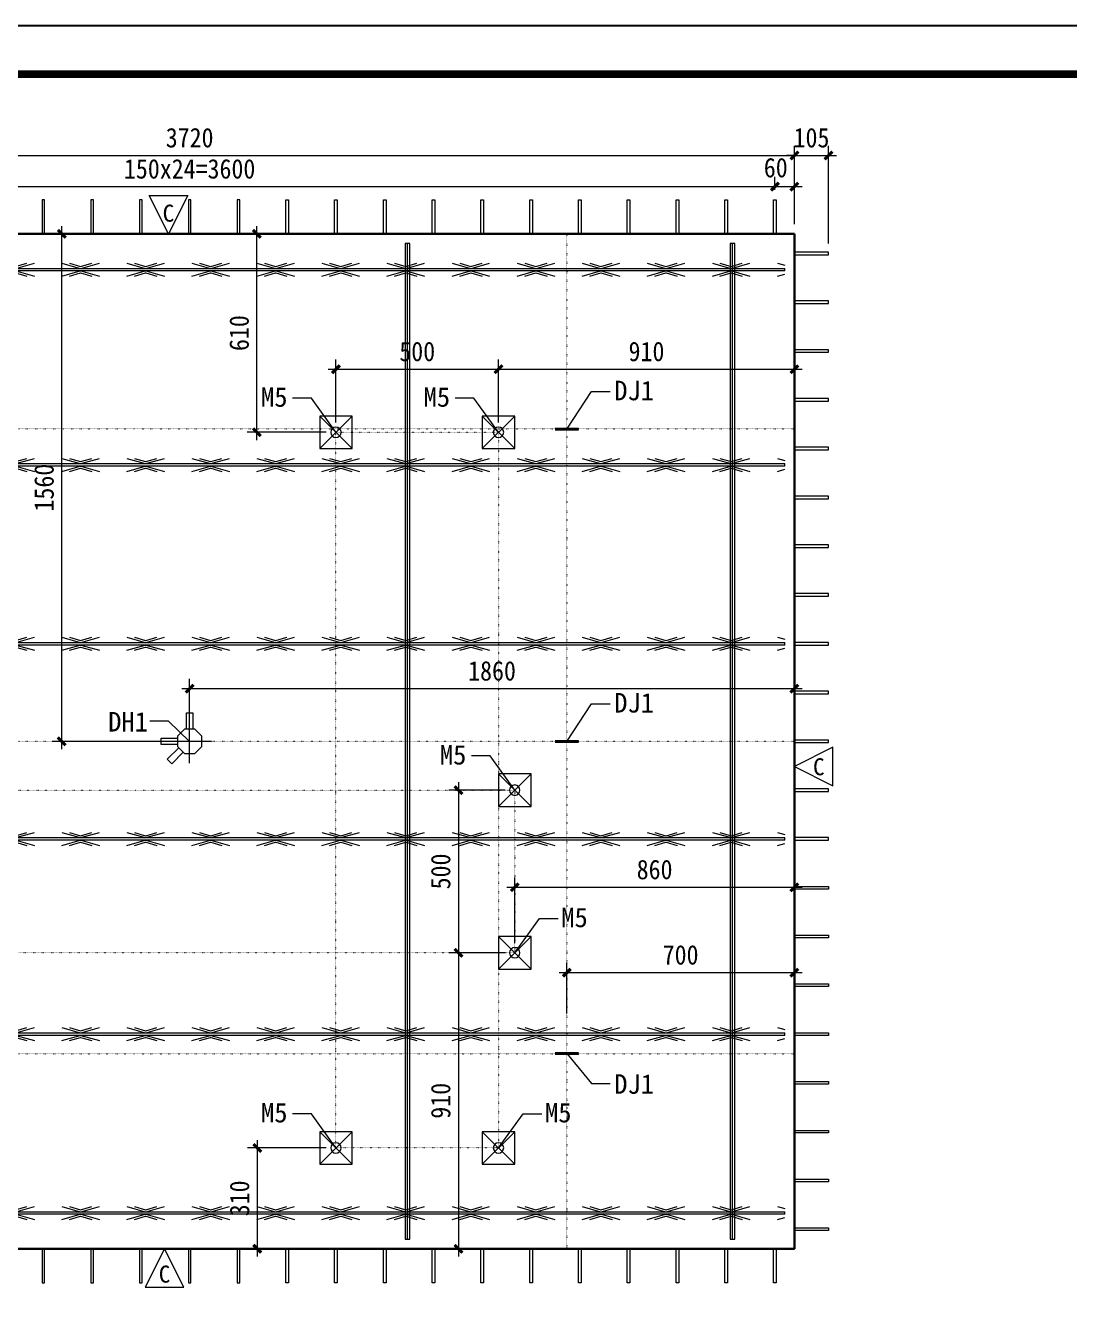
# Model space of a CAD drawing. Header units: millimetres. Extents: x 0 to 28815, y -2 to 20487.
# Drawn here: x 18969 to 22180, y 4994 to 8908 of the extents above; entities that cross this region are included whole.
import ezdxf
from ezdxf.enums import TextEntityAlignment as Align

# ---------------------------------------------------------------- set-up
doc = ezdxf.new("R2010")
doc.units = ezdxf.units.MM
doc.linetypes.add('DOT', pattern=[0.25, 0, -0.25])
for name, color, linetype in [('EQUIP-照明', 3, 'Continuous'), ('ERECTIONMARK', 8, 'Continuous'), ('图框2', 1, 'Continuous'), ('图框线', 7, 'Continuous'), ('桁架', 4, 'Continuous'), ('钢筋', 7, 'Continuous')]:
    doc.layers.add(name, color=color, linetype=linetype)
for name, color, linetype, lineweight in [('YG-标注', 151, 'Continuous', 15), ('YZ-文字', 4, 'Continuous', 13), ('YZ-符号', 96, 'Continuous', 9), ('墙板支撑', 7, 'Continuous', 15), ('轮廓线', 2, 'Continuous', 13)]:
    doc.layers.add(name, color=color, linetype=linetype, lineweight=lineweight)
doc.styles.add('YZ-样式 2', font='simhei.ttf', dxfattribs={"width": 0.9})
doc.styles.add('图签-黑体', font='simhei.ttf')
doc.styles.add('黑体', font='simhei.ttf')
doc.dimstyles.new('m_sc-10', dxfattribs={"dimtxt": 65, "dimasz": 30, "dimexe": 20, "dimexo": 30, "dimgap": 20, "dimtad": 1, "dimdec": 0, "dimzin": 1, "dimdsep": 46, "dimtxsty": '黑体', "dimblk": 'ARCHTICK', "dimcen": 250, "dimdle": 10, "dimclrd": 256, "dimclre": 256, "dimclrt": 7, "dimazin": 0, "dimtfac": 1, "dimtdec": 0, "dimtix": 1, "dimtmove": 2, "dimatfit": 2, "dimldrblk": 'ARCHTICK', "dimfxl": 1, "dimlwd": -1, "dimlwe": -1, "dimarcsym": 0})
doc.dimstyles.new('YZ-30', dxfattribs={"dimscale": 30, "dimtxt": 2, "dimasz": 0.8, "dimexe": 1, "dimexo": 1, "dimgap": 0.8, "dimtad": 1, "dimdec": 0, "dimzin": 1, "dimdsep": 46, "dimtxsty": 'YZ-样式 2', "dimblk": 'ARCHTICK', "dimcen": 250, "dimdle": 0.8, "dimclrd": 151, "dimclre": 151, "dimclrt": 7, "dimazin": 0, "dimtfac": 1, "dimtdec": 0, "dimtix": 1, "dimtmove": 2, "dimatfit": 2, "dimldrblk": 'ARCHTICK', "dimfxl": 1, "dimlwd": 9, "dimlwe": 9, "dimarcsym": 0})

# ---------------------------------------------------------------- blocks, each defined once
blk = doc.blocks.new('_ArchTick')
at = {"color": 0, "linetype": 'ByBlock', "const_width": 0.4}
blk.add_lwpolyline([(-0.5, -0.5), (0.5, 0.5)], dxfattribs=at)
blk = doc.blocks.new('*D236')
at = {"layer": 'Defpoints', "color": 0, "ltscale": 30, "transparency": 16777216}
for p in [(21334.2, 8508), (17614.2, 8266.9), (21334.2, 8266.9)]:
    blk.add_point(p, dxfattribs=at)
at = {"layer": 'YG-标注', "color": 151, "lineweight": 9, "ltscale": 30, "transparency": 16777216}
for p, q in [((17614.2, 8296.9), (17614.2, 8538)), ((21334.2, 8296.9), (21334.2, 8538)), ((17590.2, 8508), (21358.2, 8508))]:
    blk.add_line(p, q, dxfattribs=at)
at = {"layer": 'YG-标注', "color": 151, "lineweight": 9, "ltscale": 30, "transparency": 16777216, "xscale": 24, "yscale": 24, "zscale": 24, "rotation": 180}
blk.add_blockref('_ArchTick', (17614.2, 8508), dxfattribs=at)
at = {"layer": 'YG-标注', "color": 151, "lineweight": 9, "ltscale": 30, "transparency": 16777216, "xscale": 24, "yscale": 24, "zscale": 24}
blk.add_blockref('_ArchTick', (21334.2, 8508), dxfattribs=at)
at = {"layer": 'YG-标注', "color": 7, "lineweight": 9, "ltscale": 30, "transparency": 16777216, "insert": (19474.2, 8562.3), "char_height": 60, "attachment_point": 5, "style": 'YZ-样式 2'}
blk.add_mtext('3720', dxfattribs=at)
blk = doc.blocks.new('*D237')
at = {"layer": 'Defpoints', "color": 0, "ltscale": 30, "transparency": 16777216}
for p in [(21439.2, 8508), (21334.2, 8266.9), (21439.2, 8206.9)]:
    blk.add_point(p, dxfattribs=at)
at = {"layer": '钢筋', "color": 151, "lineweight": 9, "ltscale": 30, "transparency": 16777216}
for p, q in [((21334.2, 8296.9), (21334.2, 8538)), ((21439.2, 8236.9), (21439.2, 8538)), ((21334.2, 8508), (21310.2, 8508)), ((21334.2, 8508), (21439.2, 8508)), ((21439.2, 8508), (21463.2, 8508))]:
    blk.add_line(p, q, dxfattribs=at)
at = {"layer": '钢筋', "color": 151, "lineweight": 9, "ltscale": 30, "transparency": 16777216, "xscale": 24, "yscale": 24, "zscale": 24}
blk.add_blockref('_ArchTick', (21334.2, 8508), dxfattribs=at)
at = {"layer": '钢筋', "color": 151, "lineweight": 9, "ltscale": 30, "transparency": 16777216, "xscale": 24, "yscale": 24, "zscale": 24, "rotation": 180}
blk.add_blockref('_ArchTick', (21439.2, 8508), dxfattribs=at)
at = {"layer": '钢筋', "color": 7, "ltscale": 30, "transparency": 16777216, "insert": (21386.7, 8562.3), "char_height": 60, "attachment_point": 5, "style": 'YZ-样式 2'}
blk.add_mtext('105', dxfattribs=at)
blk = doc.blocks.new('*D238')
at = {"layer": 'Defpoints', "color": 0, "ltscale": 30, "transparency": 16777216}
for p in [(21334.2, 8412.2), (21274.2, 8371.9), (21334.2, 8266.9)]:
    blk.add_point(p, dxfattribs=at)
at = {"layer": '钢筋', "color": 151, "lineweight": 9, "ltscale": 30, "transparency": 16777216}
for p, q in [((21274.2, 8401.9), (21274.2, 8442.2)), ((21334.2, 8296.9), (21334.2, 8442.2)), ((21250.2, 8412.2), (21358.2, 8412.2))]:
    blk.add_line(p, q, dxfattribs=at)
at = {"layer": '钢筋', "color": 151, "lineweight": 9, "ltscale": 30, "transparency": 16777216, "xscale": 24, "yscale": 24, "zscale": 24, "rotation": 180}
blk.add_blockref('_ArchTick', (21274.2, 8412.2), dxfattribs=at)
at = {"layer": '钢筋', "color": 151, "lineweight": 9, "ltscale": 30, "transparency": 16777216, "xscale": 24, "yscale": 24, "zscale": 24}
blk.add_blockref('_ArchTick', (21334.2, 8412.2), dxfattribs=at)
at = {"layer": '钢筋', "color": 7, "ltscale": 30, "transparency": 16777216, "insert": (21276.8, 8470.2), "char_height": 60, "attachment_point": 5, "style": 'YZ-样式 2'}
blk.add_mtext('60', dxfattribs=at)
blk = doc.blocks.new('*D239')
at = {"layer": 'Defpoints', "color": 0, "ltscale": 30, "transparency": 16777216}
for p in [(21274.2, 8412.2), (17674.2, 8371.9), (21274.2, 8371.9)]:
    blk.add_point(p, dxfattribs=at)
at = {"layer": '钢筋', "color": 151, "lineweight": 9, "ltscale": 30, "transparency": 16777216}
for p, q in [((17674.2, 8401.9), (17674.2, 8442.2)), ((21274.2, 8401.9), (21274.2, 8442.2)), ((17650.2, 8412.2), (21298.2, 8412.2))]:
    blk.add_line(p, q, dxfattribs=at)
at = {"layer": '钢筋', "color": 151, "lineweight": 9, "ltscale": 30, "transparency": 16777216, "xscale": 24, "yscale": 24, "zscale": 24, "rotation": 180}
blk.add_blockref('_ArchTick', (17674.2, 8412.2), dxfattribs=at)
at = {"layer": '钢筋', "color": 151, "lineweight": 9, "ltscale": 30, "transparency": 16777216, "xscale": 24, "yscale": 24, "zscale": 24}
blk.add_blockref('_ArchTick', (21274.2, 8412.2), dxfattribs=at)
at = {"layer": '钢筋', "color": 7, "ltscale": 30, "transparency": 16777216, "insert": (19474.2, 8466.5), "char_height": 60, "attachment_point": 5, "style": 'YZ-样式 2'}
blk.add_mtext('150x24=3600', dxfattribs=at)
blk = doc.blocks.new('A$C417965C4')
at = {"layer": '桁架', "color": 4, "lineweight": 9}
for p, q in [((-3660, 4), (-3660, -4)), ((0, -4), (0, 4))]:
    blk.add_line(p, q, dxfattribs=at)
for points in [[(-3660, 4), (0, 4)], [(-3623.2, 20), (-3566.3, 4), (-3564.5, 4), (-3507.6, 20)], [(-3599.7, 20), (-3565.5, 10), (-3565.2, 10), (-3531.1, 20)], [(-3423.2, 20), (-3366.3, 4), (-3364.5, 4), (-3307.6, 20)], [(-3399.7, 20), (-3365.5, 10), (-3365.2, 10), (-3331.1, 20)], [(-3223.2, 20), (-3166.3, 4), (-3164.5, 4), (-3107.6, 20)], [(-3199.7, 20), (-3165.5, 10), (-3165.2, 10), (-3131.1, 20)], [(-3023.2, 20), (-2966.3, 4), (-2964.5, 4), (-2907.6, 20)], [(-2999.7, 20), (-2965.5, 10), (-2965.2, 10), (-2931.1, 20)], [(-2823.2, 20), (-2766.3, 4), (-2764.5, 4), (-2707.6, 20)], [(-2799.7, 20), (-2765.5, 10), (-2765.2, 10), (-2731.1, 20)], [(-2623.2, 20), (-2566.3, 4), (-2564.5, 4), (-2507.6, 20)], [(-2599.7, 20), (-2565.5, 10), (-2565.2, 10), (-2531.1, 20)], [(-2423.2, 20), (-2366.3, 4), (-2364.5, 4), (-2307.6, 20)], [(-2399.7, 20), (-2365.5, 10), (-2365.2, 10), (-2331.1, 20)], [(-2223.2, 20), (-2166.3, 4), (-2164.5, 4), (-2107.6, 20)], [(-2199.7, 20), (-2165.5, 10), (-2165.2, 10), (-2131.1, 20)], [(-2023.2, 20), (-1966.3, 4), (-1964.5, 4), (-1907.6, 20)], [(-1999.7, 20), (-1965.5, 10), (-1965.2, 10), (-1931.1, 20)], [(-1823.2, 20), (-1766.3, 4), (-1764.5, 4), (-1707.6, 20)], [(-1799.7, 20), (-1765.5, 10), (-1765.2, 10), (-1731.1, 20)], [(-1623.2, 20), (-1566.3, 4), (-1564.5, 4), (-1507.6, 20)], [(-1599.7, 20), (-1565.5, 10), (-1565.2, 10), (-1531.1, 20)], [(-1423.2, 20), (-1366.3, 4), (-1364.5, 4), (-1307.6, 20)], [(-1399.7, 20), (-1365.5, 10), (-1365.2, 10), (-1331.1, 20)], [(-1223.2, 20), (-1166.3, 4), (-1164.5, 4), (-1107.6, 20)], [(-1199.7, 20), (-1165.5, 10), (-1165.2, 10), (-1131.1, 20)], [(-1022.9, 20), (-966, 4), (-964.1, 4), (-907.3, 20)], [(-999.4, 20), (-965.2, 10), (-964.9, 10), (-930.8, 20)], [(-822.9, 20), (-766, 4), (-764.1, 4), (-707.3, 20)], [(-799.4, 20), (-765.2, 10), (-764.9, 10), (-730.8, 20)], [(-622.9, 20), (-566, 4), (-564.1, 4), (-507.3, 20)], [(-599.4, 20), (-565.2, 10), (-564.9, 10), (-530.8, 20)], [(-422.9, 20), (-366, 4), (-364.1, 4), (-307.3, 20)], [(-399.4, 20), (-365.2, 10), (-364.9, 10), (-330.8, 20)], [(-222.4, 20), (-165.5, 4), (-163.7, 4), (-106.8, 20)], [(-198.9, 20), (-164.8, 10), (-164.4, 10), (-130.3, 20)], [(-22.4, 20), (0, 13.7)], [(0, -4), (-3660, -4)], [(-3623.2, -20), (-3566.3, -4), (-3564.5, -4), (-3507.6, -20)], [(-3599.7, -20), (-3565.5, -10), (-3565.2, -10), (-3531.1, -20)], [(-3423.2, -20), (-3366.3, -4), (-3364.5, -4), (-3307.6, -20)], [(-3399.7, -20), (-3365.5, -10), (-3365.2, -10), (-3331.1, -20)], [(-3223.2, -20), (-3166.3, -4), (-3164.5, -4), (-3107.6, -20)], [(-3199.7, -20), (-3165.5, -10), (-3165.2, -10), (-3131.1, -20)], [(-3023.2, -20), (-2966.3, -4), (-2964.5, -4), (-2907.6, -20)], [(-2999.7, -20), (-2965.5, -10), (-2965.2, -10), (-2931.1, -20)], [(-2823.2, -20), (-2766.3, -4), (-2764.5, -4), (-2707.6, -20)], [(-2799.7, -20), (-2765.5, -10), (-2765.2, -10), (-2731.1, -20)], [(-2623.2, -20), (-2566.3, -4), (-2564.5, -4), (-2507.6, -20)], [(-2599.7, -20), (-2565.5, -10), (-2565.2, -10), (-2531.1, -20)], [(-2423.2, -20), (-2366.3, -4), (-2364.5, -4), (-2307.6, -20)], [(-2399.7, -20), (-2365.5, -10), (-2365.2, -10), (-2331.1, -20)], [(-2223.2, -20), (-2166.3, -4), (-2164.5, -4), (-2107.6, -20)], [(-2199.7, -20), (-2165.5, -10), (-2165.2, -10), (-2131.1, -20)], [(-2023.2, -20), (-1966.3, -4), (-1964.5, -4), (-1907.6, -20)], [(-1999.7, -20), (-1965.5, -10), (-1965.2, -10), (-1931.1, -20)], [(-1823.2, -20), (-1766.3, -4), (-1764.5, -4), (-1707.6, -20)], [(-1799.7, -20), (-1765.5, -10), (-1765.2, -10), (-1731.1, -20)], [(-1623.2, -20), (-1566.3, -4), (-1564.5, -4), (-1507.6, -20)], [(-1599.7, -20), (-1565.5, -10), (-1565.2, -10), (-1531.1, -20)], [(-1423.2, -20), (-1366.3, -4), (-1364.5, -4), (-1307.6, -20)], [(-1399.7, -20), (-1365.5, -10), (-1365.2, -10), (-1331.1, -20)], [(-1223.2, -20), (-1166.3, -4), (-1164.5, -4), (-1107.6, -20)], [(-1199.7, -20), (-1165.5, -10), (-1165.2, -10), (-1131.1, -20)], [(-1022.9, -20), (-966, -4), (-964.1, -4), (-907.3, -20)], [(-999.4, -20), (-965.2, -10), (-964.9, -10), (-930.8, -20)], [(-822.9, -20), (-766, -4), (-764.1, -4), (-707.3, -20)], [(-799.4, -20), (-765.2, -10), (-764.9, -10), (-730.8, -20)], [(-622.9, -20), (-566, -4), (-564.1, -4), (-507.3, -20)], [(-599.4, -20), (-565.2, -10), (-564.9, -10), (-530.8, -20)], [(-422.9, -20), (-366, -4), (-364.1, -4), (-307.3, -20)], [(-399.4, -20), (-365.2, -10), (-364.9, -10), (-330.8, -20)], [(-222.4, -20), (-165.5, -4), (-163.7, -4), (-106.8, -20)], [(-198.9, -20), (-164.8, -10), (-164.4, -10), (-130.3, -20)], [(-22.4, -20), (0, -13.7)]]:
    blk.add_lwpolyline(points, dxfattribs=at)
blk = doc.blocks.new('*D240')
at = {"layer": 'Defpoints', "color": 0, "ltscale": 30, "transparency": 16777216}
for p in [(21334.2, 6868.9), (21334.2, 6706.9), (19474.2, 6639.4)]:
    blk.add_point(p, dxfattribs=at)
at = {"layer": 'YG-标注', "color": 151, "lineweight": 9, "ltscale": 30, "transparency": 16777216}
for p, q in [((19474.2, 6669.4), (19474.2, 6898.9)), ((21334.2, 6736.9), (21334.2, 6898.9)), ((19450.2, 6868.9), (21358.2, 6868.9))]:
    blk.add_line(p, q, dxfattribs=at)
at = {"layer": 'YG-标注', "color": 151, "lineweight": 9, "ltscale": 30, "transparency": 16777216, "xscale": 24, "yscale": 24, "zscale": 24, "rotation": 180}
blk.add_blockref('_ArchTick', (19474.2, 6868.9), dxfattribs=at)
at = {"layer": 'YG-标注', "color": 151, "lineweight": 9, "ltscale": 30, "transparency": 16777216, "xscale": 24, "yscale": 24, "zscale": 24}
blk.add_blockref('_ArchTick', (21334.2, 6868.9), dxfattribs=at)
at = {"layer": 'YG-标注', "color": 7, "lineweight": 9, "ltscale": 30, "transparency": 16777216, "insert": (20404.2, 6923.2), "char_height": 60, "attachment_point": 5, "style": 'YZ-样式 2'}
blk.add_mtext('1860', dxfattribs=at)
blk = doc.blocks.new('*D241')
at = {"layer": 'Defpoints', "color": 0, "ltscale": 30, "transparency": 16777216}
for p in [(19081, 8266.9), (19541.7, 8266.9), (19541.7, 6706.9)]:
    blk.add_point(p, dxfattribs=at)
at = {"layer": 'YG-标注', "color": 151, "lineweight": 9, "ltscale": 30, "transparency": 16777216}
for p, q in [((19511.7, 8266.9), (19051, 8266.9)), ((19081, 6682.9), (19081, 8290.9)), ((19511.7, 6706.9), (19051, 6706.9))]:
    blk.add_line(p, q, dxfattribs=at)
at = {"layer": 'YG-标注', "color": 151, "lineweight": 9, "ltscale": 30, "transparency": 16777216, "xscale": 24, "yscale": 24, "zscale": 24}
for p, rotation in [((19081, 8266.9), 90), ((19081, 6706.9), 270)]:
    blk.add_blockref('_ArchTick', p, dxfattribs=dict(at, rotation=rotation))
at = {"layer": 'YG-标注', "color": 7, "ltscale": 30, "transparency": 16777216, "insert": (19026.7, 7486.9), "char_height": 60, "attachment_point": 5, "rotation": 90, "style": 'YZ-样式 2'}
blk.add_mtext('1560', dxfattribs=at)
blk = doc.blocks.new('*D243')
at = {"layer": 'Defpoints', "color": 0, "ltscale": 30, "transparency": 16777216}
for p in [(21334.2, 5995.8), (20634.2, 5840.1), (21334.2, 5839.6)]:
    blk.add_point(p, dxfattribs=at)
at = {"layer": 'YG-标注', "color": 151, "lineweight": 9, "ltscale": 30, "transparency": 16777216}
for p, q in [((20610.2, 5995.8), (21358.2, 5995.8)), ((20634.2, 5870.1), (20634.2, 6025.8)), ((21334.2, 5869.6), (21334.2, 6025.8))]:
    blk.add_line(p, q, dxfattribs=at)
at = {"layer": 'YG-标注', "color": 151, "lineweight": 9, "ltscale": 30, "transparency": 16777216, "xscale": 24, "yscale": 24, "zscale": 24, "rotation": 180}
blk.add_blockref('_ArchTick', (20634.2, 5995.8), dxfattribs=at)
at = {"layer": 'YG-标注', "color": 151, "lineweight": 9, "ltscale": 30, "transparency": 16777216, "xscale": 24, "yscale": 24, "zscale": 24}
blk.add_blockref('_ArchTick', (21334.2, 5995.8), dxfattribs=at)
at = {"layer": 'YG-标注', "color": 7, "lineweight": 9, "ltscale": 30, "transparency": 16777216, "insert": (20984.2, 6050.1), "char_height": 60, "attachment_point": 5, "style": 'YZ-样式 2'}
blk.add_mtext('700', dxfattribs=at)
blk = doc.blocks.new('A$C0ABE7B75')
at = {"layer": '钢筋', "color": 4, "lineweight": 13}
for points in [[(-7.3, 0), (7.2, 0), (7.2, 3000), (7.2, 3060), (-7.3, 3060)], [(-7.3, 3060), (-7.3, 3060), (-7.3, 0)], [(-0.8, 3060), (-0.8, 3000), (-0.8, 0)]]:
    blk.add_lwpolyline(points, dxfattribs=at)
blk = doc.blocks.new('A$C6C6A476D')
at = {"layer": '墙板支撑', "color": 6, "ltscale": 30}
for p, q in [((50, 50), (-50, -50)), ((-50, 50), (50, -50))]:
    blk.add_line(p, q, dxfattribs=at)
blk.add_lwpolyline([(-50, 50), (50, 50), (50, -50), (-50, -50)], close=True, dxfattribs=at)
blk.add_circle((0, 0), 16, dxfattribs=at)
blk = doc.blocks.new('A$C35D967A2')
at = {"layer": '墙板支撑', "color": 0, "ltscale": 30}
for p in [(50, 50), (550, 50)]:
    blk.add_blockref('A$C6C6A476D', p, dxfattribs=at)
blk = doc.blocks.new('*D268')
at = {"layer": 'Defpoints', "color": 0, "ltscale": 30, "transparency": 16777216}
for p in [(19924.2, 5456.9), (19682.3, 5146.9), (19924.2, 5146.9)]:
    blk.add_point(p, dxfattribs=at)
at = {"layer": 'YZ-文字', "color": 151, "lineweight": 9, "ltscale": 30, "transparency": 16777216}
for p, q in [((19682.3, 5480.9), (19682.3, 5122.9)), ((19894.2, 5456.9), (19652.3, 5456.9)), ((19894.2, 5146.9), (19652.3, 5146.9))]:
    blk.add_line(p, q, dxfattribs=at)
at = {"layer": 'YZ-文字', "color": 151, "lineweight": 9, "ltscale": 30, "transparency": 16777216, "xscale": 24, "yscale": 24, "zscale": 24}
for p, rotation in [((19682.3, 5456.9), 90), ((19682.3, 5146.9), 270)]:
    blk.add_blockref('_ArchTick', p, dxfattribs=dict(at, rotation=rotation))
at = {"layer": 'YZ-文字', "color": 7, "ltscale": 30, "transparency": 16777216, "insert": (19627.9, 5301.9), "char_height": 60, "attachment_point": 5, "rotation": 90, "style": 'YZ-样式 2'}
blk.add_mtext('310', dxfattribs=at)
blk = doc.blocks.new('*D269')
at = {"layer": 'Defpoints', "color": 0, "ltscale": 30, "transparency": 16777216}
for p in [(19681, 8266.9), (19920.2, 8266.9), (19924.2, 7656.9)]:
    blk.add_point(p, dxfattribs=at)
at = {"layer": 'YZ-文字', "color": 151, "lineweight": 9, "ltscale": 30, "transparency": 16777216}
for p, q in [((19890.2, 8266.9), (19651, 8266.9)), ((19681, 7632.9), (19681, 8290.9)), ((19894.2, 7656.9), (19651, 7656.9))]:
    blk.add_line(p, q, dxfattribs=at)
at = {"layer": 'YZ-文字', "color": 151, "lineweight": 9, "ltscale": 30, "transparency": 16777216, "xscale": 24, "yscale": 24, "zscale": 24}
for p, rotation in [((19681, 8266.9), 90), ((19681, 7656.9), 270)]:
    blk.add_blockref('_ArchTick', p, dxfattribs=dict(at, rotation=rotation))
at = {"layer": 'YZ-文字', "color": 7, "ltscale": 30, "transparency": 16777216, "insert": (19626.7, 7961.9), "char_height": 60, "attachment_point": 5, "rotation": 90, "style": 'YZ-样式 2'}
blk.add_mtext('610', dxfattribs=at)
blk = doc.blocks.new('*D270')
at = {"layer": 'Defpoints', "color": 0, "ltscale": 30, "transparency": 16777216}
for p in [(20424.2, 7850.8), (19924.2, 7656.9), (20424.2, 7656.9)]:
    blk.add_point(p, dxfattribs=at)
at = {"layer": 'YZ-文字', "color": 151, "lineweight": 9, "ltscale": 30, "transparency": 16777216}
for p, q in [((19924.2, 7686.9), (19924.2, 7880.8)), ((20424.2, 7686.9), (20424.2, 7880.8)), ((19900.2, 7850.8), (20448.2, 7850.8))]:
    blk.add_line(p, q, dxfattribs=at)
at = {"layer": 'YZ-文字', "color": 151, "lineweight": 9, "ltscale": 30, "transparency": 16777216, "xscale": 24, "yscale": 24, "zscale": 24, "rotation": 180}
blk.add_blockref('_ArchTick', (19924.2, 7850.8), dxfattribs=at)
at = {"layer": 'YZ-文字', "color": 151, "lineweight": 9, "ltscale": 30, "transparency": 16777216, "xscale": 24, "yscale": 24, "zscale": 24}
blk.add_blockref('_ArchTick', (20424.2, 7850.8), dxfattribs=at)
at = {"layer": 'YZ-文字', "color": 7, "ltscale": 30, "transparency": 16777216, "insert": (20174.2, 7905.1), "char_height": 60, "attachment_point": 5, "style": 'YZ-样式 2'}
blk.add_mtext('500', dxfattribs=at)
blk = doc.blocks.new('*D271')
at = {"layer": 'Defpoints', "color": 0, "ltscale": 30, "transparency": 16777216}
for p in [(21334.2, 7850.8), (20424.2, 7656.9), (21334.2, 7602.9)]:
    blk.add_point(p, dxfattribs=at)
at = {"layer": 'YZ-文字', "color": 151, "lineweight": 9, "ltscale": 30, "transparency": 16777216}
for p, q in [((20424.2, 7686.9), (20424.2, 7880.8)), ((21334.2, 7632.9), (21334.2, 7880.8)), ((20400.2, 7850.8), (21358.2, 7850.8))]:
    blk.add_line(p, q, dxfattribs=at)
at = {"layer": 'YZ-文字', "color": 151, "lineweight": 9, "ltscale": 30, "transparency": 16777216, "xscale": 24, "yscale": 24, "zscale": 24, "rotation": 180}
blk.add_blockref('_ArchTick', (20424.2, 7850.8), dxfattribs=at)
at = {"layer": 'YZ-文字', "color": 151, "lineweight": 9, "ltscale": 30, "transparency": 16777216, "xscale": 24, "yscale": 24, "zscale": 24}
blk.add_blockref('_ArchTick', (21334.2, 7850.8), dxfattribs=at)
at = {"layer": 'YZ-文字', "color": 7, "ltscale": 30, "transparency": 16777216, "insert": (20879.2, 7905.1), "char_height": 60, "attachment_point": 5, "style": 'YZ-样式 2'}
blk.add_mtext('910', dxfattribs=at)
blk = doc.blocks.new('*D272')
at = {"layer": 'Defpoints', "color": 0, "ltscale": 30, "transparency": 16777216}
for p in [(20474.2, 6556.9), (20300.9, 6056.9), (20474.2, 6056.9)]:
    blk.add_point(p, dxfattribs=at)
at = {"layer": 'YZ-文字', "color": 151, "lineweight": 9, "ltscale": 30, "transparency": 16777216}
for p, q in [((20300.9, 6580.9), (20300.9, 6032.9)), ((20444.2, 6556.9), (20270.9, 6556.9)), ((20444.2, 6056.9), (20270.9, 6056.9))]:
    blk.add_line(p, q, dxfattribs=at)
at = {"layer": 'YZ-文字', "color": 151, "lineweight": 9, "ltscale": 30, "transparency": 16777216, "xscale": 24, "yscale": 24, "zscale": 24}
for p, rotation in [((20300.9, 6556.9), 90), ((20300.9, 6056.9), 270)]:
    blk.add_blockref('_ArchTick', p, dxfattribs=dict(at, rotation=rotation))
at = {"layer": 'YZ-文字', "color": 7, "ltscale": 30, "transparency": 16777216, "insert": (20246.5, 6306.9), "char_height": 60, "attachment_point": 5, "rotation": 90, "style": 'YZ-样式 2'}
blk.add_mtext('500', dxfattribs=at)
blk = doc.blocks.new('*D273')
at = {"layer": 'Defpoints', "color": 0, "ltscale": 30, "transparency": 16777216}
for p in [(20474.2, 6056.9), (20300.9, 5146.9), (20378.2, 5146.9)]:
    blk.add_point(p, dxfattribs=at)
at = {"layer": 'YZ-文字', "color": 151, "lineweight": 9, "ltscale": 30, "transparency": 16777216}
for p, q in [((20300.9, 6080.9), (20300.9, 5122.9)), ((20444.2, 6056.9), (20270.9, 6056.9)), ((20348.2, 5146.9), (20270.9, 5146.9))]:
    blk.add_line(p, q, dxfattribs=at)
at = {"layer": 'YZ-文字', "color": 151, "lineweight": 9, "ltscale": 30, "transparency": 16777216, "xscale": 24, "yscale": 24, "zscale": 24}
for p, rotation in [((20300.9, 6056.9), 90), ((20300.9, 5146.9), 270)]:
    blk.add_blockref('_ArchTick', p, dxfattribs=dict(at, rotation=rotation))
at = {"layer": 'YZ-文字', "color": 7, "ltscale": 30, "transparency": 16777216, "insert": (20246.5, 5601.9), "char_height": 60, "attachment_point": 5, "rotation": 90, "style": 'YZ-样式 2'}
blk.add_mtext('910', dxfattribs=at)
blk = doc.blocks.new('*D275')
at = {"layer": 'Defpoints', "color": 0, "ltscale": 30, "transparency": 16777216}
for p in [(21334.2, 6258.2), (20474.2, 6056.9), (21334.2, 6056.9)]:
    blk.add_point(p, dxfattribs=at)
at = {"layer": 'YZ-文字', "color": 151, "lineweight": 9, "ltscale": 30, "transparency": 16777216}
for p, q in [((20474.2, 6086.9), (20474.2, 6288.2)), ((21334.2, 6086.9), (21334.2, 6288.2)), ((20450.2, 6258.2), (21358.2, 6258.2))]:
    blk.add_line(p, q, dxfattribs=at)
at = {"layer": 'YZ-文字', "color": 151, "lineweight": 9, "ltscale": 30, "transparency": 16777216, "xscale": 24, "yscale": 24, "zscale": 24, "rotation": 180}
blk.add_blockref('_ArchTick', (20474.2, 6258.2), dxfattribs=at)
at = {"layer": 'YZ-文字', "color": 151, "lineweight": 9, "ltscale": 30, "transparency": 16777216, "xscale": 24, "yscale": 24, "zscale": 24}
blk.add_blockref('_ArchTick', (21334.2, 6258.2), dxfattribs=at)
at = {"layer": 'YZ-文字', "color": 7, "ltscale": 30, "transparency": 16777216, "insert": (20904.2, 6312.5), "char_height": 60, "attachment_point": 5, "style": 'YZ-样式 2'}
blk.add_mtext('860', dxfattribs=at)

msp = doc.modelspace()

# ---------------------------------------------------------------- linework, layer by layer
at = {"layer": 'EQUIP-照明', "color": 2, "lineweight": 15}
for p, q in [((19474.2, 6639.4), (19474.2, 6774.4)), ((19541.7, 6706.9), (19406.7, 6706.9))]:
    msp.add_line(p, q, dxfattribs=at)
for points in [[(19484.2, 6794.4), (19484.2, 6744.4), (19464.2, 6744.4), (19464.2, 6794.4)], [(19511.7, 6722.4), (19489.8, 6744.4), (19458.7, 6744.4), (19436.7, 6722.4), (19436.7, 6691.3), (19458.7, 6669.4), (19489.8, 6669.4), (19511.7, 6691.3)], [(19386.7, 6716.9), (19436.7, 6716.9), (19436.7, 6696.9), (19386.7, 6696.9)], [(19419.4, 6637.9), (19454.8, 6673.3), (19440.6, 6687.4), (19405.3, 6652.1)]]:
    msp.add_lwpolyline(points, close=True, dxfattribs=at)
at = {"layer": 'ERECTIONMARK', "color": 3, "lineweight": 40}
for p, q in [((20670, 7666.9), (20598.5, 7666.9)), ((20670, 6706.9), (20598.5, 6706.9)), ((20670, 5746.9), (20598.5, 5746.9))]:
    msp.add_line(p, q, dxfattribs=at)
at = {"layer": 'YZ-符号', "color": 253, "linetype": 'DOT', "lineweight": 13, "ltscale": 5}
for p, q in [((20634.2, 8266.9), (20634.2, 5146.9)), ((17614.2, 7667.3), (21334.2, 7667.3)), ((17614.2, 6707.3), (21334.2, 6707.3)), ((17614.2, 5746.4), (21334.2, 5746.4))]:
    msp.add_line(p, q, dxfattribs=at)
at = {"layer": 'YZ-符号', "color": 1, "lineweight": 15}
for points in [[(19409, 8266.9), (19349.3, 8385.2), (19468.7, 8385.2)], [(21334.2, 6629.7), (21452.6, 6570), (21452.6, 6689.4)], [(19397.1, 5146.9), (19337.4, 5028.5), (19456.8, 5028.5)]]:
    msp.add_lwpolyline(points, close=True, dxfattribs=at)
at = {"layer": 'YZ-符号', "color": 253, "linetype": 'DOT', "lineweight": 13, "ltscale": 5}
for points in [[(19924.2, 7656.9), (20424.2, 7656.9), (20424.2, 5456.9), (19924.2, 5456.9)], [(18474.2, 6556.9), (20474.2, 6556.9), (20474.2, 6056.9), (18474.2, 6056.9)]]:
    msp.add_lwpolyline(points, close=True, dxfattribs=at)
at = {"layer": '图框2', "color": 1}
msp.add_lwpolyline([(16127.3, -2.4), (16127.3, 8907.6), (28727.3, 8907.7), (28727.3, -2.3)], close=True, dxfattribs=at)
at = {"layer": '图框线', "const_width": 24}
msp.add_lwpolyline([(16427.3, 8757.7), (28577.3, 8757.7), (28577.3, 147.6), (16427.3, 147.6)], close=True, dxfattribs=at)
at = {"layer": '轮廓线', "color": 2, "lineweight": 30}
msp.add_lwpolyline([(21334.2, 8266.9), (21334.2, 5146.9), (17614.2, 5146.9), (17614.2, 8266.9)], close=True, dxfattribs=at)
at = {"layer": '钢筋', "color": 5, "lineweight": 13}
for points in [[(19028.2, 8266.9), (19028.2, 8371.9), (19020.2, 8371.9), (19020.2, 8266.9)], [(19178.2, 8266.9), (19178.2, 8371.9), (19170.2, 8371.9), (19170.2, 8266.9)], [(19328.2, 8266.9), (19328.2, 8371.9), (19320.2, 8371.9), (19320.2, 8266.9)], [(19478.2, 8266.9), (19478.2, 8371.9), (19470.2, 8371.9), (19470.2, 8266.9)], [(19628.2, 8266.9), (19628.2, 8371.9), (19620.2, 8371.9), (19620.2, 8266.9)], [(19770.2, 8266.9), (19770.2, 8371.9), (19778.2, 8371.9), (19778.2, 8266.9)], [(19920.2, 8266.9), (19920.2, 8371.9), (19928.2, 8371.9), (19928.2, 8266.9)], [(20070.2, 8266.9), (20070.2, 8371.9), (20078.2, 8371.9), (20078.2, 8266.9)], [(20220.2, 8266.9), (20220.2, 8371.9), (20228.2, 8371.9), (20228.2, 8266.9)], [(20370.2, 8266.9), (20370.2, 8371.9), (20378.2, 8371.9), (20378.2, 8266.9)], [(20520.2, 8266.9), (20520.2, 8371.9), (20528.2, 8371.9), (20528.2, 8266.9)], [(20670.2, 8266.9), (20670.2, 8371.9), (20678.2, 8371.9), (20678.2, 8266.9)], [(20820.2, 8266.9), (20820.2, 8371.9), (20828.2, 8371.9), (20828.2, 8266.9)], [(20970.2, 8266.9), (20970.2, 8371.9), (20978.2, 8371.9), (20978.2, 8266.9)], [(21120.2, 8266.9), (21120.2, 8371.9), (21128.2, 8371.9), (21128.2, 8266.9)], [(21270.2, 8266.9), (21270.2, 8371.9), (21278.2, 8371.9), (21278.2, 8266.9)], [(19020.2, 5146.9), (19020.2, 5041.9), (19028.2, 5041.9), (19028.2, 5146.9)], [(19170.2, 5146.9), (19170.2, 5041.9), (19178.2, 5041.9), (19178.2, 5146.9)], [(19320.2, 5146.9), (19320.2, 5041.9), (19328.2, 5041.9), (19328.2, 5146.9)], [(19470.2, 5146.9), (19470.2, 5041.9), (19478.2, 5041.9), (19478.2, 5146.9)], [(19620.2, 5146.9), (19620.2, 5041.9), (19628.2, 5041.9), (19628.2, 5146.9)], [(19778.2, 5146.9), (19778.2, 5041.9), (19770.2, 5041.9), (19770.2, 5146.9)], [(19928.2, 5146.9), (19928.2, 5041.9), (19920.2, 5041.9), (19920.2, 5146.9)], [(20078.2, 5146.9), (20078.2, 5041.9), (20070.2, 5041.9), (20070.2, 5146.9)], [(20228.2, 5146.9), (20228.2, 5041.9), (20220.2, 5041.9), (20220.2, 5146.9)], [(20378.2, 5146.9), (20378.2, 5041.9), (20370.2, 5041.9), (20370.2, 5146.9)], [(20528.2, 5146.9), (20528.2, 5041.9), (20520.2, 5041.9), (20520.2, 5146.9)], [(20678.2, 5146.9), (20678.2, 5041.9), (20670.2, 5041.9), (20670.2, 5146.9)], [(20828.2, 5146.9), (20828.2, 5041.9), (20820.2, 5041.9), (20820.2, 5146.9)], [(20978.2, 5146.9), (20978.2, 5041.9), (20970.2, 5041.9), (20970.2, 5146.9)], [(21128.2, 5146.9), (21128.2, 5041.9), (21120.2, 5041.9), (21120.2, 5146.9)], [(21278.2, 5146.9), (21278.2, 5041.9), (21270.2, 5041.9), (21270.2, 5146.9)]]:
    msp.add_lwpolyline(points, dxfattribs=at)
at = {"layer": '钢筋', "color": 1, "lineweight": 13}
for points in [[(21334.2, 8202.9), (21439.2, 8202.9), (21439.2, 8210.9), (21334.2, 8210.9)], [(21334.2, 8052.9), (21439.2, 8052.9), (21439.2, 8060.9), (21334.2, 8060.9)], [(21334.2, 7902.9), (21439.2, 7902.9), (21439.2, 7910.9), (21334.2, 7910.9)], [(21334.2, 7752.9), (21439.2, 7752.9), (21439.2, 7760.9), (21334.2, 7760.9)], [(21334.2, 7602.9), (21439.2, 7602.9), (21439.2, 7610.9), (21334.2, 7610.9)], [(21334.2, 7452.9), (21439.2, 7452.9), (21439.2, 7460.9), (21334.2, 7460.9)], [(21334.2, 7302.9), (21439.2, 7302.9), (21439.2, 7310.9), (21334.2, 7310.9)], [(21334.2, 7152.9), (21439.2, 7152.9), (21439.2, 7160.9), (21334.2, 7160.9)], [(21334.2, 7002.9), (21439.2, 7002.9), (21439.2, 7010.9), (21334.2, 7010.9)], [(21334.2, 6852.9), (21439.2, 6852.9), (21439.2, 6860.9), (21334.2, 6860.9)], [(21334.2, 6702.9), (21439.2, 6702.9), (21439.2, 6710.9), (21334.2, 6710.9)], [(21334.2, 6552.9), (21439.2, 6552.9), (21439.2, 6560.9), (21334.2, 6560.9)], [(21334.2, 6402.9), (21439.2, 6402.9), (21439.2, 6410.9), (21334.2, 6410.9)], [(21334.2, 6260.9), (21439.2, 6260.9), (21439.2, 6252.9), (21334.2, 6252.9)], [(21334.2, 6110.9), (21439.2, 6110.9), (21439.2, 6102.9), (21334.2, 6102.9)], [(21334.2, 5960.9), (21439.2, 5960.9), (21439.2, 5952.9), (21334.2, 5952.9)], [(21334.2, 5810.9), (21439.2, 5810.9), (21439.2, 5802.9), (21334.2, 5802.9)], [(21334.2, 5660.9), (21439.2, 5660.9), (21439.2, 5652.9), (21334.2, 5652.9)], [(21334.2, 5510.9), (21439.2, 5510.9), (21439.2, 5502.9), (21334.2, 5502.9)], [(21334.2, 5360.9), (21439.2, 5360.9), (21439.2, 5352.9), (21334.2, 5352.9)], [(21334.2, 5210.9), (21439.2, 5210.9), (21439.2, 5202.9), (21334.2, 5202.9)]]:
    msp.add_lwpolyline(points, dxfattribs=at)

# ---------------------------------------------------------------- block references
at = {"layer": 'YG-标注', "color": 0, "ltscale": 30}
for name, p in [('A$C0ABE7B75', (20144, 5176.9)), ('A$C0ABE7B75', (21144, 5176.9)), ('A$C417965C4', (21304.2, 8156.9)), ('A$C417965C4', (21304.2, 7556.9)), ('A$C417965C4', (21304.2, 7006.9)), ('A$C417965C4', (21304.2, 6406.9)), ('A$C417965C4', (21304.2, 5806.9)), ('A$C417965C4', (21304.2, 5256.9))]:
    msp.add_blockref(name, p, dxfattribs=at)
at = {"layer": '墙板支撑', "extrusion": (0, 0, -1), "zscale": -1}
for p in [(-20474.2, 7606.9), (-20474.2, 5406.9)]:
    msp.add_blockref('A$C35D967A2', p, dxfattribs=at)
at = {"layer": '墙板支撑', "xscale": -1, "rotation": 270}
msp.add_blockref('A$C35D967A2', (20424.2, 6006.9), dxfattribs=at)

# ---------------------------------------------------------------- texts
at = {"layer": 'YZ-文字', "style": '黑体'}
for s, p in [('M5', (19693.7, 7765.5)), ('M5', (20193.7, 7765.5)), ('DJ1', (20780, 7785.4)), ('DJ1', (20780, 6825.4)), ('DH1', (19223.7, 6767.1)), ('M5', (20243.7, 6665.5)), ('M5', (20617.1, 6165.5)), ('DJ1', (20780, 5653.4)), ('M5', (19693.7, 5565.5)), ('M5', (20567.1, 5565.5))]:
    msp.add_text(s, height=60, dxfattribs=at).set_placement(p, align=Align.MIDDLE_LEFT)
at = {"layer": 'YZ-符号', "color": 1, "lineweight": 15, "style": '图签-黑体'}
for p in [(19391.1, 8304.3), (21391.3, 6602.6), (19379.1, 5042.8)]:
    msp.add_text('C', height=52.5, dxfattribs=at).set_placement(p)

# ---------------------------------------------------------------- dimensions: what is measured, and where the dimension line sits
at = {"layer": 'YG-标注', "color": 0, "lineweight": 9, "ltscale": 30}
for base, p1, p2, picture, middle in [((21334.2, 8508), (17614.2, 8266.9), (21334.2, 8266.9), '*D236', (19474.2, 8562.3)), ((21334.2, 6868.9), (19474.2, 6639.4), (21334.2, 6706.9), '*D240', (20404.2, 6923.2))]:
    dim = msp.add_linear_dim(base=base, p1=p1, p2=p2, dimstyle='YZ-30', dxfattribs=at)
    dim.commit()
    dim.dimension.update_dxf_attribs({"geometry": picture, "text_midpoint": middle})
at = {"layer": 'YG-标注', "color": 0, "ltscale": 30}
dim = msp.add_linear_dim(base=(19081, 8266.9), p1=(19541.7, 6706.9), p2=(19541.7, 8266.9), angle=90, dimstyle='YZ-30', dxfattribs=at)
dim.commit()
dim.dimension.update_dxf_attribs({"geometry": '*D241', "text_midpoint": (19026.7, 7486.9)})
at = {"layer": 'YG-标注', "color": 0, "lineweight": 9, "ltscale": 30}
dim = msp.add_linear_dim(base=(21334.2, 5995.8), p1=(20634.2, 5840.1), p2=(21334.2, 5839.6), angle=180, dimstyle='YZ-30', dxfattribs=at)
dim.commit()
dim.dimension.update_dxf_attribs({"geometry": '*D243', "text_midpoint": (20984.2, 6050.1)})
at = {"layer": 'YZ-文字', "color": 0, "ltscale": 30}
for base, p1, p2, picture, middle in [((19681, 8266.9), (19924.2, 7656.9), (19920.2, 8266.9), '*D269', (19626.7, 7961.9)), ((20300.9, 6056.9), (20474.2, 6556.9), (20474.2, 6056.9), '*D272', (20246.5, 6306.9)), ((20300.9, 5146.9), (20474.2, 6056.9), (20378.2, 5146.9), '*D273', (20246.5, 5601.9)), ((19682.3, 5146.9), (19924.2, 5456.9), (19924.2, 5146.9), '*D268', (19627.9, 5301.9))]:
    dim = msp.add_linear_dim(base=base, p1=p1, p2=p2, angle=90, dimstyle='YZ-30', dxfattribs=at)
    dim.commit()
    dim.dimension.update_dxf_attribs({"geometry": picture, "text_midpoint": middle})
for base, p1, p2, picture, middle in [((20424.2, 7850.8), (19924.2, 7656.9), (20424.2, 7656.9), '*D270', (20174.2, 7905.1)), ((21334.2, 7850.8), (20424.2, 7656.9), (21334.2, 7602.9), '*D271', (20879.2, 7905.1))]:
    dim = msp.add_linear_dim(base=base, p1=p1, p2=p2, dimstyle='YZ-30', dxfattribs=at)
    dim.commit()
    dim.dimension.update_dxf_attribs({"geometry": picture, "text_midpoint": middle})
dim = msp.add_aligned_dim(p1=(20474.2, 6056.9), p2=(21334.2, 6056.9), distance=201.3, dimstyle='YZ-30', dxfattribs=at)
dim.commit()
dim.dimension.update_dxf_attribs({"geometry": '*D275', "text_midpoint": (20904.2, 6312.5)})
at = {"layer": '钢筋', "color": 0, "ltscale": 30}
dim = msp.add_linear_dim(base=(21439.2, 8508), p1=(21334.2, 8266.9), p2=(21439.2, 8206.9), dimstyle='YZ-30', dxfattribs=at)
dim.commit()
dim.dimension.update_dxf_attribs({"geometry": '*D237', "text_midpoint": (21386.7, 8562.3)})
dim = msp.add_linear_dim(base=(21274.2, 8412.2), p1=(17674.2, 8371.9), p2=(21274.2, 8371.9), text='150x24=<>', dimstyle='YZ-30', dxfattribs=at)
dim.commit()
dim.dimension.update_dxf_attribs({"geometry": '*D239', "text_midpoint": (19474.2, 8466.5)})
dim = msp.add_linear_dim(base=(21334.2, 8412.2), p1=(21274.2, 8371.9), p2=(21334.2, 8266.9), dimstyle='YZ-30', dxfattribs=at)
dim.commit()
dim.dimension.update_dxf_attribs({"geometry": '*D238', "text_midpoint": (21276.8, 8470.2), "dimtype": 160})

# ---------------------------------------------------------------- leaders
at = {"layer": 'YZ-符号', "lineweight": 13}
for points in [[(19924.2, 7656.9), (19848.5, 7762.1), (19791, 7762.1)], [(20424.2, 7656.9), (20348.5, 7762.1), (20291, 7762.1)], [(20634.2, 7666.9), (20709.9, 7782), (20767.5, 7782)], [(20634.2, 6706.9), (20709.9, 6822), (20767.5, 6822)], [(19474.2, 6706.9), (19409.3, 6768.8), (19351.8, 6768.8)], [(20474.2, 6556.9), (20398.5, 6662.1), (20341, 6662.1)], [(20474.2, 6056.9), (20549.9, 6162.1), (20607.5, 6162.1)], [(20634.2, 5746.9), (20709.9, 5655), (20767.5, 5655)], [(19924.2, 5456.9), (19848.5, 5562.1), (19791, 5562.1)], [(20424.2, 5456.9), (20499.9, 5562.1), (20557.5, 5562.1)]]:
    msp.add_leader(points, dimstyle='m_sc-10', override={"dimasz": 5, "dimldrblk": 'Dot'}, dxfattribs=at)

doc.saveas('drawing.dxf')
